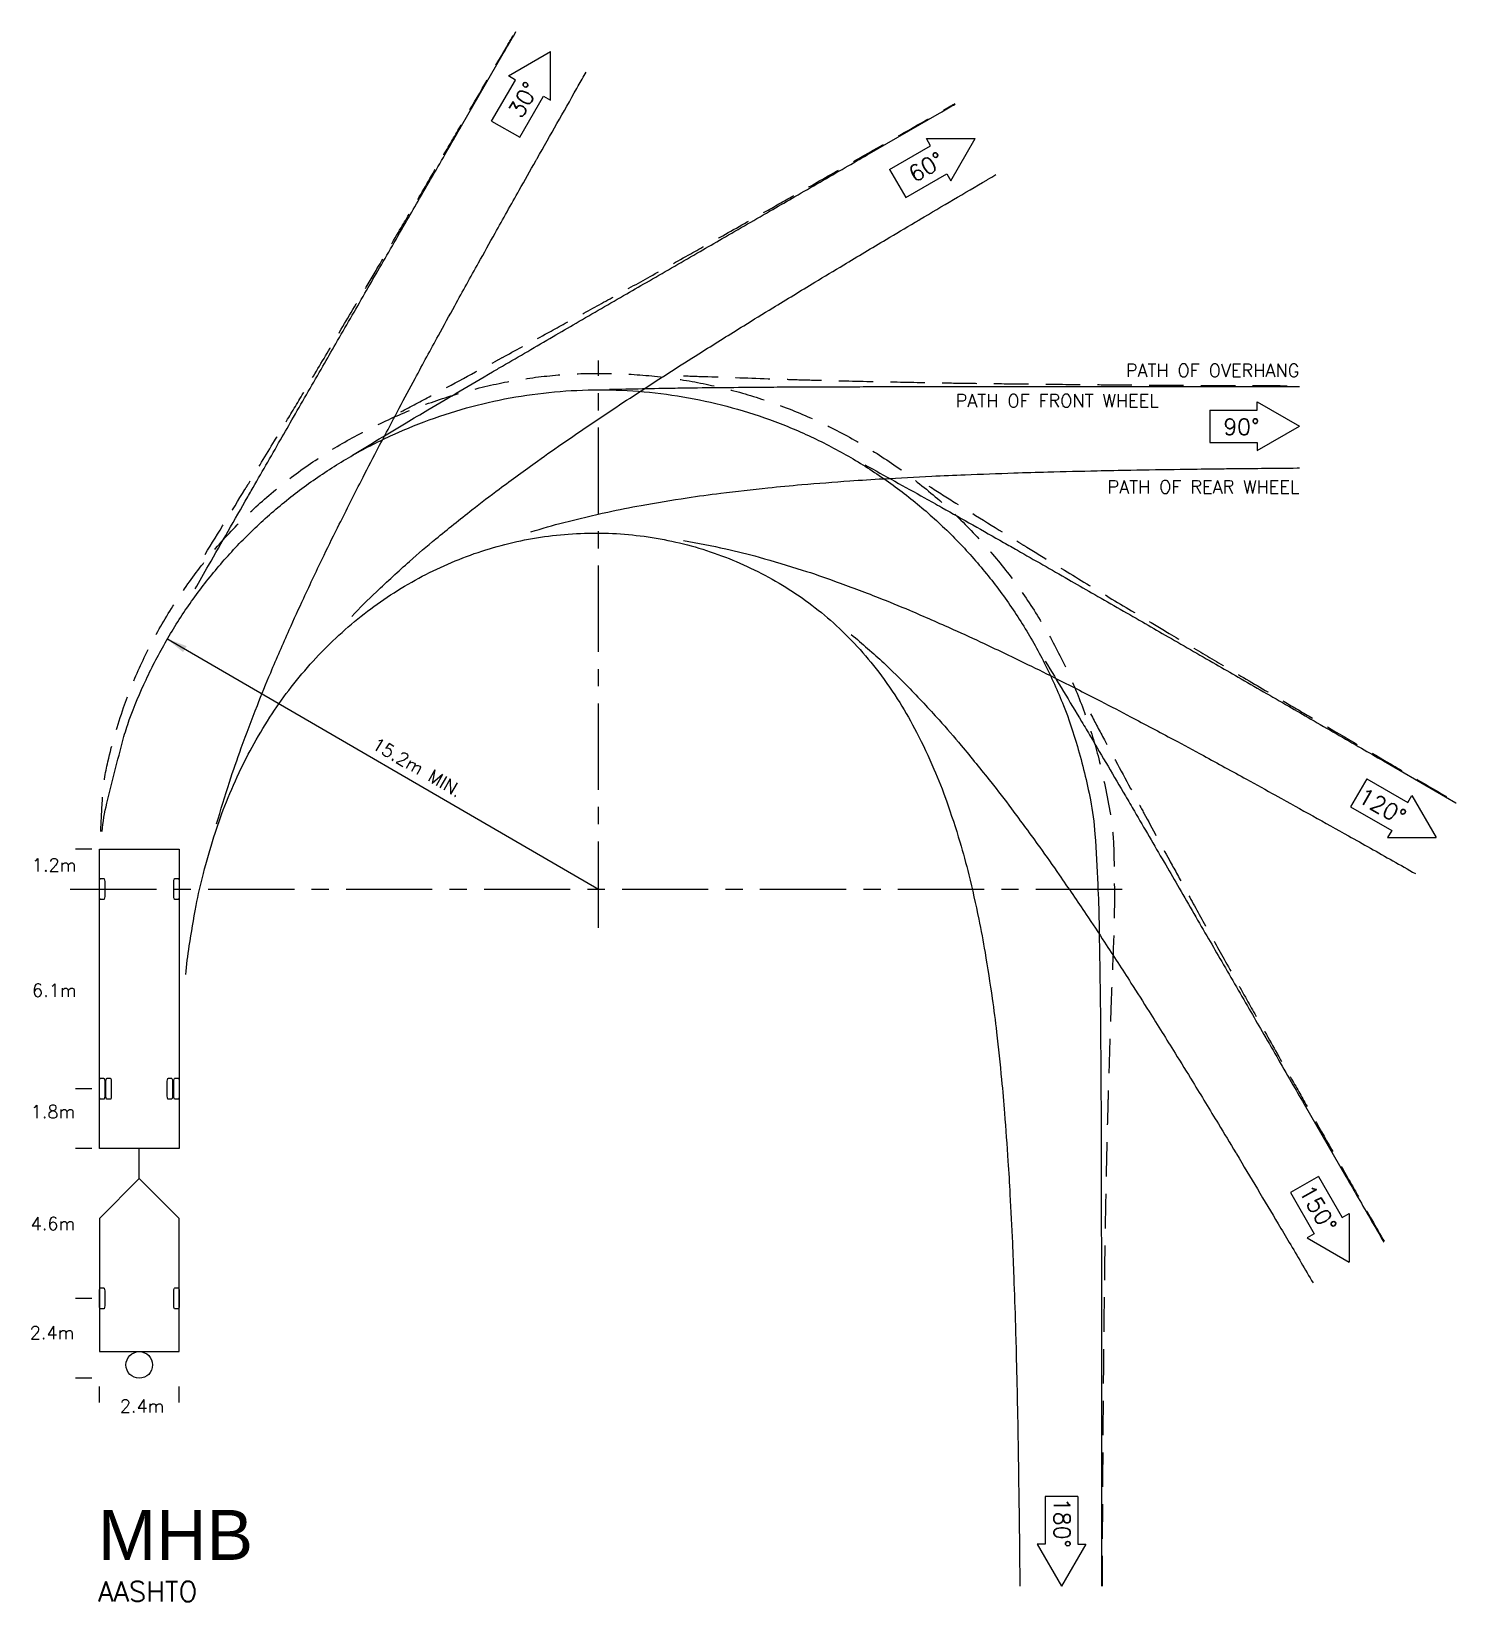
# Model space of a CAD drawing. Extents: x -17.3 to 26.1, y -21.7 to 26.1.
import ezdxf
from ezdxf.enums import TextEntityAlignment as Align

# ---------------------------------------------------------------- set-up
doc = ezdxf.new("R2010")
doc.units = 0
doc.header["$LTSCALE"] = 2.1
doc.header["$MEASUREMENT"] = 0
doc.linetypes.add('CENTER', pattern=[2, 1.25, -0.25, 0.25, -0.25])
doc.linetypes.add('DASHED', pattern=[0.75, 0.5, -0.25])
for name, color, linetype in [('DIMS', 1, 'CONTINUOUS'), ('OVERHANG', 2, 'DASHED'), ('TEXT', 4, 'CONTINUOUS'), ('VEHICLE', 7, 'CONTINUOUS'), ('WHEELS', 3, 'CONTINUOUS')]:
    doc.layers.add(name, color=color, linetype=linetype)
doc.styles.add('SANSSERIF', font='SAS_____.pfb', dxfattribs={"height": 2})
doc.styles.get("Standard").update_dxf_attribs({"font": 'ROMANS.shx', "height": 2})

msp = doc.modelspace()

# ---------------------------------------------------------------- linework, layer by layer
at = {"layer": 'DIMS', "linetype": 'CENTER'}
for p, q in [((0, -1.176), (0, 16.094)), ((-16.088, 0), (16.088, 0))]:
    msp.add_line(p, q, dxfattribs=at)
at = {"layer": 'DIMS'}
for p, q in [((-13.149, 7.625), (0, 0)), ((-15.432, 1.216), (-15.926, 1.216)), ((-15.432, -6.08), (-15.926, -6.08)), ((-15.432, -7.904), (-15.926, -7.904)), ((-15.432, -12.464), (-15.926, -12.464)), ((-15.432, -14.896), (-15.926, -14.896)), ((-15.2, -15.637), (-15.2, -15.143)), ((-12.768, -15.637), (-12.768, -15.143))]:
    msp.add_line(p, q, dxfattribs=at)
msp.add_solid([(-12.65, 7.213), (-12.543, 7.397), (-13.149, 7.625)], dxfattribs=at)
at = {"layer": 'OVERHANG', "flags": 128}
for points in [[(-11.978, 10.19, 0.000036), (-10.767, 12.166, 0.000385), (-10.653, 12.353, 0.000613), (-9.866, 13.646, 0.000907), (-9.337, 14.522, 0.000945), (-8.777, 15.456, 0.00071), (-8.037, 16.701, 0.00033), (-7.225, 18.073, 0.000559), (-6.747, 18.884, 0.000302), (-6.011, 20.137, 0.000405), (-5.464, 21.072, 0.000157), (-4.71, 22.363, 0.000225), (-4.185, 23.263, 0.000109), (-4.171, 23.287, 0.000001), (-2.91, 25.456, 0.00027), (-2.838, 25.579, 0.000063), (-2.528, 26.114)], [(-6.02, 14.527, 0.002134), (-5.104, 15.015, 0.000055), (-3.132, 16.076, 0.000414), (-2.873, 16.216, 0.000593), (-1.628, 16.891, 0.00075), (-0.646, 17.426, 0.001131), (0.417, 18.012, 0.00104), (1.571, 18.653, 0.00048), (2.806, 19.345, 0.000607), (3.78, 19.893, 0.00026), (5.105, 20.642, 0.000392), (5.985, 21.141, 0.00026), (7.325, 21.903, 0.000405), (8.187, 22.394, 0.000172), (8.225, 22.416, 0.000003), (10.386, 23.652, 0.000274), (10.454, 23.692, 0.000048), (10.847, 23.917)], [(-15.157, 1.752, -0.005197), (-15.099, 2.817, -0.041592), (-14.941, 3.877, -0.025819), (-14.461, 5.532, -0.024579), (-13.945, 6.811, -0.023755), (-13.286, 8.077, -0.022319), (-12.505, 9.289, -0.023443), (-11.66, 10.37, -0.023734), (-10.688, 11.396, -0.023838), (-9.628, 12.322, -0.022724), (-8.478, 13.151, -0.022959), (-7.269, 13.864, -0.021961), (-5.999, 14.468, -0.0218), (-4.672, 14.961, -0.022707), (-3.287, 15.34, -0.023475), (-1.919, 15.581, -0.023298), (-0.538, 15.693, -0.022424), (0.902, 15.678, -0.021734), (2.328, 15.537, -0.022377), (3.696, 15.278, -0.022942), (5.046, 14.893, -0.022653), (6.372, 14.381, -0.022613), (7.64, 13.754, -0.022628), (8.845, 13.016, -0.022601), (9.979, 12.171, -0.022611), (11.031, 11.228, -0.022592), (11.995, 10.193, -0.022599), (12.861, 9.076, -0.022586), (13.623, 7.885, -0.022591), (14.275, 6.63, -0.022582), (14.823, 5.289, -0.023706), (15.226, 3.969, -0.021458), (15.58, 2.268, -0.034214), (15.683, 1.181, -0.006652), (15.702, -0.33, -0.009024), (15.681, -1.444, -0.001219), (15.615, -3.13, 0.002427), (15.584, -3.977, 0.000288), (15.524, -5.885, 0.000879), (15.505, -6.511, 0.000804), (15.47, -7.878, 0.000943), (15.444, -9.044, 0.000797), (15.418, -10.428, 0.000961), (15.401, -11.577, 0.000463), (15.383, -13.006, 0.000599), (15.372, -14.111, 0.000239), (15.359, -15.592, 0.000337), (15.351, -16.644, 0.000232), (15.351, -16.662, 0.000002), (15.336, -19.177, 0.000576), (15.333, -19.813, 0.000258), (15.329, -21.229)], [(2.589, 15.626, -0.000302), (3.322, 15.602, -0.000175), (5.281, 15.536, 0.000597), (5.856, 15.517, 0.001862), (6.628, 15.495, 0.000817), (8.389, 15.454, 0.000564), (9.995, 15.422, 0.000977), (10.922, 15.406, 0.000626), (12.186, 15.389, 0.000623), (13.456, 15.374, 0.000262), (14.983, 15.36, 0.000398), (15.989, 15.351, 0.000277), (17.535, 15.341, 0.000433), (18.522, 15.335, 0.000182), (18.606, 15.335, 0.000006), (21.056, 15.326, 0.000278), (21.081, 15.325, 0.000028), (21.334, 15.325)], [(10.058, 12.266, 0.00129), (10.88, 11.751, 0.000115), (12.793, 10.56, 0.00091), (13.035, 10.41, 0.001341), (13.84, 9.916, 0.000795), (15.201, 9.089, 0.00055), (16.57, 8.262, 0.000938), (17.374, 7.78, 0.000618), (18.466, 7.129, 0.000621), (19.555, 6.485, 0.000266), (20.868, 5.71, 0.0004), (21.74, 5.197, 0.000265), (21.753, 5.19, 0.000002), (23.929, 3.915, 0.000586), (24.66, 3.488, 0.000294), (26.121, 2.639)], [(14.98, 5.333, 0.003694), (15.397, 4.545, 0.000183), (16.307, 2.855, 0.000568), (16.601, 2.311, 0.000405), (17.378, 0.88, 0.000727), (17.813, 0.083, 0.001115), (18.398, -0.979, 0.001021), (19.042, -2.137, 0.000473), (19.734, -3.372, 0.000597), (20.284, -4.348, 0.000256), (21.034, -5.675, 0.000386), (21.534, -6.556, 0.000256), (21.541, -6.57, 0.000002), (22.789, -8.76, 0.000564), (23.153, -9.398, 0.000268), (23.923, -10.741)]]:
    msp.add_lwpolyline(points, format="xyb", dxfattribs=at)
at = {"layer": 'TEXT'}
for p, q in [((-2.747, 24.758), (-1.463, 25.499)), ((-1.463, 24.017), (-1.463, 25.499)), ((-3.256, 23.383), (-2.533, 24.634)), ((-2.533, 24.634), (-2.747, 24.758)), ((-2.4, 22.889), (-1.677, 24.14)), ((-1.677, 24.14), (-1.463, 24.017)), ((-3.256, 23.383), (-2.4, 22.889)), ((8.854, 21.912), (10.106, 22.634)), ((10.106, 22.634), (9.982, 22.848)), ((9.982, 22.848), (11.464, 22.848)), ((10.723, 21.565), (11.464, 22.848)), ((8.854, 21.912), (9.348, 21.056)), ((9.348, 21.056), (10.6, 21.779)), ((10.6, 21.779), (10.723, 21.565)), ((20.051, 14.583), (20.051, 14.83)), ((20.051, 14.83), (21.334, 14.089)), ((18.605, 14.583), (18.605, 13.595)), ((18.605, 14.583), (20.051, 14.583)), ((20.051, 13.348), (21.334, 14.089)), ((18.605, 13.595), (20.051, 13.595)), ((20.051, 13.595), (20.051, 13.348)), ((23.386, 3.36), (22.892, 2.505)), ((23.386, 3.36), (24.638, 2.638)), ((22.892, 2.505), (24.144, 1.782)), ((24.638, 2.638), (24.762, 2.852)), ((24.762, 2.852), (25.503, 1.568)), ((24.144, 1.782), (24.021, 1.568)), ((24.021, 1.568), (25.503, 1.568)), ((21.915, -8.749), (21.06, -9.243)), ((21.915, -8.749), (22.638, -10.001)), ((21.06, -9.243), (21.782, -10.495)), ((22.638, -10.001), (22.852, -9.877)), ((22.852, -9.877), (22.852, -11.359)), ((21.782, -10.495), (21.568, -10.618)), ((21.568, -10.618), (22.852, -11.359)), ((14.587, -18.501), (13.599, -18.501)), ((13.599, -18.501), (13.599, -19.946)), ((14.587, -18.501), (14.587, -19.946)), ((13.599, -19.946), (13.352, -19.946)), ((13.352, -19.946), (14.093, -21.229)), ((14.834, -19.946), (14.093, -21.229)), ((14.587, -19.946), (14.834, -19.946))]:
    msp.add_line(p, q, dxfattribs=at)
at = {"layer": 'VEHICLE'}
msp.add_line((-13.984, -8.816), (-13.984, -7.904), dxfattribs=at)
for points in [[(-12.768, 1.216), (-12.768, -7.904), (-15.2, -7.904), (-15.2, 1.216)], [(-13.984, -8.816), (-15.2, -10.032), (-15.2, -14.085), (-12.768, -14.085), (-12.768, -10.032)]]:
    msp.add_lwpolyline(points, close=True, dxfattribs=at)
for points in [[(-15.035, -0.228, -0.14), (-15.056, -0.313, -0.24), (-15.067, -0.317), (-15.168, -0.317, -0.24), (-15.18, -0.313, -0.14), (-15.2, -0.228), (-15.2, 0.228, -0.14), (-15.18, 0.313, -0.24), (-15.168, 0.317), (-15.067, 0.317, -0.24), (-15.056, 0.313, -0.14), (-15.035, 0.228)], [(-12.768, -0.228, -0.14), (-12.788, -0.313, -0.24), (-12.8, -0.317), (-12.901, -0.317, -0.24), (-12.912, -0.313, -0.14), (-12.933, -0.228), (-12.933, 0.228, -0.14), (-12.912, 0.313, -0.24), (-12.901, 0.317), (-12.8, 0.317, -0.24), (-12.788, 0.313, -0.14), (-12.768, 0.228)], [(-15.2, -5.852, -0.14), (-15.18, -5.767, -0.24), (-15.168, -5.763), (-15.067, -5.763, -0.24), (-15.056, -5.767, -0.14), (-15.035, -5.852), (-15.035, -6.308, -0.14), (-15.056, -6.393, -0.24), (-15.067, -6.397), (-15.168, -6.397, -0.24), (-15.18, -6.393, -0.14), (-15.2, -6.308)], [(-15, -5.852, -0.14), (-14.979, -5.767, -0.24), (-14.968, -5.763), (-14.867, -5.763, -0.24), (-14.855, -5.767, -0.14), (-14.835, -5.852), (-14.835, -6.308, -0.14), (-14.855, -6.393, -0.24), (-14.867, -6.397), (-14.968, -6.397, -0.24), (-14.979, -6.393, -0.14), (-15, -6.308)], [(-13.133, -5.852, -0.14), (-13.113, -5.767, -0.24), (-13.102, -5.763), (-13, -5.763, -0.24), (-12.989, -5.767, -0.14), (-12.969, -5.852), (-12.969, -6.308, -0.14), (-12.989, -6.393, -0.24), (-13, -6.397), (-13.102, -6.397, -0.24), (-13.113, -6.393, -0.14), (-13.133, -6.308)], [(-12.933, -5.852, -0.14), (-12.912, -5.767, -0.24), (-12.901, -5.763), (-12.8, -5.763, -0.24), (-12.788, -5.767, -0.14), (-12.768, -5.852), (-12.768, -6.308, -0.14), (-12.788, -6.393, -0.24), (-12.8, -6.397), (-12.901, -6.397, -0.24), (-12.912, -6.393, -0.14), (-12.933, -6.308)], [(-15.2, -12.236, -0.14), (-15.18, -12.151, -0.24), (-15.168, -12.147), (-15.067, -12.147, -0.24), (-15.056, -12.151, -0.14), (-15.035, -12.236), (-15.035, -12.692, -0.14), (-15.056, -12.777, -0.24), (-15.067, -12.781), (-15.168, -12.781, -0.24), (-15.18, -12.777, -0.14), (-15.2, -12.692)], [(-12.933, -12.236, -0.14), (-12.912, -12.151, -0.24), (-12.901, -12.147), (-12.8, -12.147, -0.24), (-12.788, -12.151, -0.14), (-12.768, -12.236), (-12.768, -12.692, -0.14), (-12.788, -12.777, -0.24), (-12.8, -12.781), (-12.901, -12.781, -0.24), (-12.912, -12.777, -0.14), (-12.933, -12.692)]]:
    msp.add_lwpolyline(points, format="xyb", close=True, dxfattribs=at)
msp.add_circle((-13.984, -14.491), 0.405, dxfattribs=at)
at = {"layer": 'WHEELS', "flags": 128}
for points in [[(-12.28, 9.137, -0.00147), (-11.872, 9.856, -0.000052), (-10.683, 11.94, -0.000576), (-10.575, 12.128, -0.000115), (-9.685, 13.679, -0.000258), (-9.286, 14.373, -0.00005), (-8.395, 15.919, -0.000114), (-8.002, 16.602, -0.000022), (-7.113, 18.143, -0.00005), (-6.723, 18.819, -0.00001), (-5.835, 20.357, -0.000022), (-5.448, 21.029, -0.000004), (-4.561, 22.565, -0.00001), (-4.175, 23.234), (-2.903, 25.437, -0.000005), (-2.83, 25.563, -0.000001), (-2.516, 26.107)], [(-11.631, 1.983, -0.007508), (-11.239, 3.253, -0.009047), (-10.879, 4.295, -0.005496), (-10.39, 5.589, -0.007053), (-9.983, 6.588, -0.003941), (-9.419, 7.891, -0.005268), (-8.979, 8.859, -0.002782), (-8.358, 10.167, -0.003831), (-7.894, 11.111, -0.001935), (-7.232, 12.421, -0.002725), (-6.753, 13.348, -0.001323), (-6.069, 14.645, -0.001893), (-5.585, 15.549, -0.000927), (-4.877, 16.853, -0.001327), (-4.378, 17.762, -0.000632), (-3.655, 19.069, -0.000915), (-3.152, 19.97, -0.000427), (-2.417, 21.279, -0.000625), (-1.913, 22.173, -0.000289), (-1.872, 22.246, -0.00001), (-0.664, 24.373, -0.000609), (-0.619, 24.453, -0.000115), (-0.379, 24.873)], [(-7.497, 13.209, -0.000879), (-5.856, 14.199, -0.00221), (-5.201, 14.588, -0.000138), (-3.234, 15.745, -0.000902), (-2.931, 15.922, -0.000186), (-1.387, 16.822, -0.000409), (-0.684, 17.23, -0.000081), (0.859, 18.125, -0.000182), (1.546, 18.523, -0.000035), (3.087, 19.414, -0.00008), (3.765, 19.806, -0.000015), (5.302, 20.694, -0.000035), (5.975, 21.083, -0.000007), (7.51, 21.969, -0.000015), (8.18, 22.356), (10.381, 23.627, -0.000008), (10.453, 23.668, -0.000001), (10.856, 23.901)], [(-7.517, 8.303, -0.012994), (-6.766, 9.051, -0.007545), (-5.755, 9.978, -0.009854), (-4.957, 10.661, -0.005331), (-3.855, 11.547, -0.007222), (-3.026, 12.18, -0.003721), (-1.859, 13.031, -0.005176), (-1.01, 13.628, -0.002567), (0.202, 14.452, -0.003641), (1.064, 15.022, -0.001747), (2.297, 15.819, -0.002514), (3.158, 16.366, -0.001218), (4.42, 17.153, -0.00175), (5.301, 17.695, -0.000825), (6.58, 18.474, -0.0012), (7.461, 19.005, -0.000555), (8.754, 19.778, -0.000816), (9.634, 20.302, -0.000373), (9.789, 20.394, -0.000029), (11.815, 21.589, -0.000774), (11.844, 21.607, -0.000091), (12.096, 21.754)], [(0.332, 15.216, -0.000795), (2.33, 15.256, -0.002322), (3.015, 15.265, -0.000184), (5.228, 15.285, -0.000965), (5.651, 15.288, -0.0002), (7.439, 15.295, -0.000438), (8.253, 15.297, -0.000087), (10.038, 15.301, -0.000195), (10.833, 15.302, -0.000038), (12.612, 15.303, -0.000086), (13.396, 15.304, -0.000017), (15.172, 15.304, -0.000038), (15.95, 15.304, -0.000007), (17.722, 15.305, -0.000017), (18.496, 15.305), (21.039, 15.305, -0.000009), (21.067, 15.305, -0.000001), (21.334, 15.305)], [(-15.118, 1.752, -0.034089), (-14.971, 2.611, -0.00652), (-14.471, 4.567, -0.021518), (-14.287, 5.151, -0.021886), (-13.779, 6.375, -0.021598), (-13.158, 7.566, -0.022109), (-12.44, 8.693, -0.02181), (-11.614, 9.767, -0.022253), (-10.704, 10.757, -0.022013), (-9.698, 11.673, -0.022351), (-8.622, 12.492, -0.022174), (-7.468, 13.217, -0.022419), (-6.26, 13.833, -0.022293), (-4.994, 14.342, -0.022466), (-3.693, 14.735, -0.022378), (-2.356, 15.011, -0.022499), (-1.003, 15.165, -0.022437), (0.363, 15.197, -0.022522), (1.723, 15.107, -0.022479), (3.072, 14.895, -0.022538), (4.396, 14.562, -0.022508), (5.685, 14.111, -0.022549), (6.928, 13.547, -0.022528), (8.116, 12.872, -0.022556), (9.238, 12.094, -0.022542), (10.286, 11.217, -0.022561), (11.25, 10.249, -0.022552), (12.123, 9.198, -0.022565), (12.899, 8.073, -0.022558), (13.569, 6.883, -0.022567), (14.153, 5.586, -0.024506), (14.576, 4.345, -0.020626), (14.972, 2.719, -0.032605), (15.111, 1.668, -0.005338), (15.197, 0.135, -0.007072), (15.234, -1.024, -0.000396), (15.27, -3.232, -0.001889), (15.275, -3.695, -0.000245), (15.291, -5.717, -0.000816), (15.294, -6.323, -0.000167), (15.3, -8.111, -0.000369), (15.302, -8.92, -0.000073), (15.305, -10.703, -0.000164), (15.306, -11.495, -0.000032), (15.307, -13.274, -0.000072), (15.307, -14.056, -0.000014), (15.308, -15.832, -0.000032), (15.308, -16.608), (15.308, -19.154, -0.000016), (15.309, -19.797, -0.000007), (15.309, -21.229)], [(8.106, 12.917, -0.000649), (9.924, 11.913, -0.002223), (10.454, 11.617, -0.000208), (12.331, 10.554, -0.000934), (12.748, 10.317, -0.000192), (14.303, 9.427, -0.000423), (15.009, 9.022, -0.000084), (16.558, 8.132, -0.000188), (17.246, 7.735, -0.000036), (18.791, 6.845, -0.000083), (19.47, 6.454, -0.000016), (21.01, 5.565, -0.000036), (21.684, 5.176, -0.000007), (23.221, 4.289, -0.000016), (23.892, 3.902), (26.096, 2.63), (26.11, 2.621)], [(-2.06, 10.875, -0.014334), (-1.057, 11.162, -0.008144), (0.276, 11.48, -0.010731), (1.296, 11.683, -0.005709), (2.692, 11.913, -0.007789), (3.718, 12.054, -0.00396), (5.154, 12.217, -0.005543), (6.183, 12.314, -0.00272), (7.645, 12.428, -0.003877), (8.672, 12.494, -0.001845), (10.14, 12.572, -0.002665), (11.156, 12.616, -0.001282), (12.644, 12.67, -0.001849), (13.676, 12.7, -0.000866), (15.174, 12.737, -0.001263), (16.201, 12.757, -0.000581), (17.708, 12.782, -0.000857), (18.731, 12.796, -0.000391), (19.348, 12.802, -0.000126), (21.263, 12.821, -0.000714), (21.265, 12.821, -0.000023), (21.334, 12.822)], [(-12.571, -2.607, -0.01177), (-12.462, -1.733, -0.010368), (-12.252, -0.506, -0.015486), (-12.033, 0.471, -0.013359), (-11.714, 1.586, -0.017289), (-11.38, 2.531, -0.015711), (-10.944, 3.544, -0.018663), (-10.488, 4.432, -0.017511), (-9.935, 5.34, -0.019703), (-9.357, 6.147, -0.018868), (-8.691, 6.94, -0.020482), (-7.999, 7.643, -0.019878), (-7.23, 8.308, -0.021059), (-6.438, 8.887, -0.020624), (-5.582, 9.409, -0.021484), (-4.707, 9.846, -0.02117), (-3.785, 10.212, -0.021794), (-2.852, 10.493, -0.021568), (-1.888, 10.694, -0.022018), (-0.922, 10.809, -0.021856), (0.057, 10.839, -0.022179), (1.027, 10.783, -0.022064), (1.992, 10.641, -0.022295), (2.935, 10.416, -0.022171), (3.859, 10.106, -0.022418), (4.735, 9.722, -0.0218), (5.598, 9.25, -0.02312), (6.398, 8.713, -0.023017), (7.149, 8.102, -0.024523), (7.875, 7.385, -0.024556), (8.528, 6.602, -0.020751), (9.166, 5.677, -0.022465), (9.68, 4.774, -0.015357), (10.209, 3.655, -0.018363), (10.588, 2.691, -0.011019), (10.998, 1.434, -0.014081), (11.269, 0.435, -0.007757), (11.573, -0.913, -0.010375), (11.764, -1.929, -0.005397), (11.982, -3.336, -0.007455), (12.114, -4.359, -0.003713), (12.267, -5.804, -0.005248), (12.358, -6.828, -0.002521), (12.463, -8.283, -0.003621), (12.524, -9.297, -0.001758), (12.597, -10.777, -0.002523), (12.639, -11.809, -0.00119), (12.689, -13.302, -0.001729), (12.717, -14.329, -0.000799), (12.751, -15.833, -0.001175), (12.77, -16.855, -0.000538), (12.771, -16.905, -0.000011), (12.805, -19.386, -0.001145), (12.812, -19.936, -0.000487), (12.823, -21.229)], [(2.588, 10.608, -0.011547), (3.876, 10.358, -0.014581), (4.884, 10.106, -0.008167), (6.201, 9.713, -0.010831), (7.183, 9.379, -0.005699), (8.511, 8.878, -0.007816), (9.468, 8.487, -0.00394), (10.797, 7.907, -0.005538), (11.735, 7.476, -0.002696), (13.062, 6.84, -0.00386), (13.983, 6.384, -0.001819), (15.293, 5.716, -0.00264), (16.191, 5.248, -0.001264), (17.506, 4.55, -0.001828), (18.411, 4.062, -0.000854), (19.725, 3.345, -0.001247), (20.623, 2.85, -0.000573), (20.659, 2.829, -0.00001), (22.829, 1.62, -0.001221), (23.496, 1.246, -0.000592), (24.868, 0.469)], [(7.691, 7.755, -0.011334), (8.679, 6.883, -0.014406), (9.421, 6.159, -0.007991), (10.363, 5.151, -0.010649), (11.041, 4.369, -0.005564), (11.939, 3.264, -0.007669), (12.568, 2.446, -0.00383), (13.428, 1.274, -0.005407), (14.021, 0.433, -0.002599), (14.843, -0.773, -0.003733), (15.404, -1.62, -0.001808), (16.208, -2.862, -0.002598), (16.76, -3.731, -0.001227), (17.55, -4.996, -0.001782), (18.088, -5.87, -0.000826), (18.868, -7.152, -0.001213), (19.396, -8.027, -0.000556), (19.419, -8.066, -0.00001), (20.691, -10.196, -0.001185), (21.025, -10.759, -0.000541), (21.752, -11.994)], [(13.598, 6.939, -0.00051), (14.706, 5.098, -0.002063), (14.977, 4.641, -0.000226), (16.039, 2.836, -0.000878), (16.312, 2.369, -0.00018), (17.213, 0.822, -0.000397), (17.621, 0.12, -0.000078), (18.516, -1.426, -0.000176), (18.914, -2.112, -0.000034), (19.806, -3.655, -0.000078), (20.198, -4.333, -0.000015), (21.088, -5.873, -0.000034), (21.476, -6.546), (22.751, -8.753, -0.000018), (23.123, -9.397, -0.000008), (23.905, -10.751)]]:
    msp.add_lwpolyline(points, format="xyb", dxfattribs=at)

# ---------------------------------------------------------------- texts
at = {"layer": 'TEXT'}
for s, height, rotation, p in [('30%%d', 0.494, 60, (-2.347, 23.434)), ('60%%d', 0.494, 30, (9.621, 21.495)), ('15.2m MIN.', 0.3952, 330, (-6.943, 4.299)), ('120%%d', 0.494, 330, (23.07, 2.684)), ('150%%d', 0.494, 300, (21.307, -9.194)), ('180%%d', 0.494, 270, (13.861, -18.536))]:
    msp.add_text(s, height=height, rotation=rotation, dxfattribs=at).set_placement(p)
for s, p in [('PATH OF OVERHANG', (21.334, 15.593)), ('PATH OF FRONT WHEEL', (17.05, 14.669)), ('PATH OF REAR WHEEL', (21.334, 12.048)), ('1.2m', (-15.899, 0.535)), ('6.1m', (-15.894, -3.279)), ('1.8m', (-15.935, -6.976)), ('4.6m', (-15.936, -10.385)), ('2.4m', (-15.964, -13.708)), ('2.4m', (-13.222, -15.939))]:
    msp.add_text(s, height=0.3952, dxfattribs=at).set_placement(p, align=Align.RIGHT)
for s, height, p in [('90%%d', 0.494, (19.017, 13.827)), ('AASHTO', 0.608, (-15.239, -21.696))]:
    msp.add_text(s, height=height, dxfattribs=at).set_placement(p)
at = {"layer": 'TEXT', "style": 'SANSSERIF'}
msp.add_text('MHB', height=1.52, dxfattribs=at).set_placement((-15.239, -20.426))

doc.saveas('drawing.dxf')
